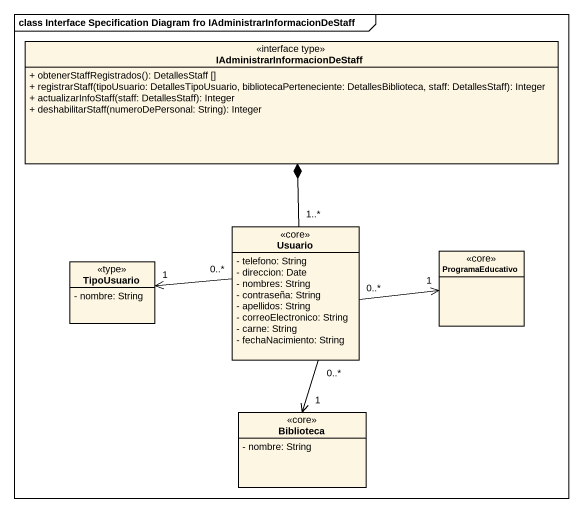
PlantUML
@startuml
mainframe class Interface Specification Diagram fro IAdministrarInformacionDeStaff
hide circle
hide empty members
skinparam classAttributeIconSize 0
class "IAdministrarInformacionDeStaff" as IAdministrarInformacionDeSta <<interface type>> {
  + obtenerStaffRegistrados(): DetallesStaff []
  + registrarStaff(tipoUsuario: DetallesTipoUsuario, bibliotecaPerteneciente: DetallesBiblioteca, staff: DetallesStaff): Integer
  + actualizarInfoStaff(staff: DetallesStaff): Integer
  + deshabilitarStaff(numeroDePersonal: String): Integer
}
class Usuario <<core>> {
  - telefono: String
  - direccion: Date
  - nombres: String
  - contraseña: String
  - apellidos: String
  - correoElectronico: String
  - carne: String
  - fechaNacimiento: String
}
class TipoUsuario <<type>> {
  - nombre: String
}
class ProgramaEducativo <<core>>
class Biblioteca <<core>> {
  - nombre: String
}
Usuario "1..*" -up-* IAdministrarInformacionDeSta
Usuario "0..*" -right-> "1" ProgramaEducativo
Usuario "0..*" --> "1" Biblioteca
TipoUsuario "1" <-right- "0..*" Usuario
@enduml
